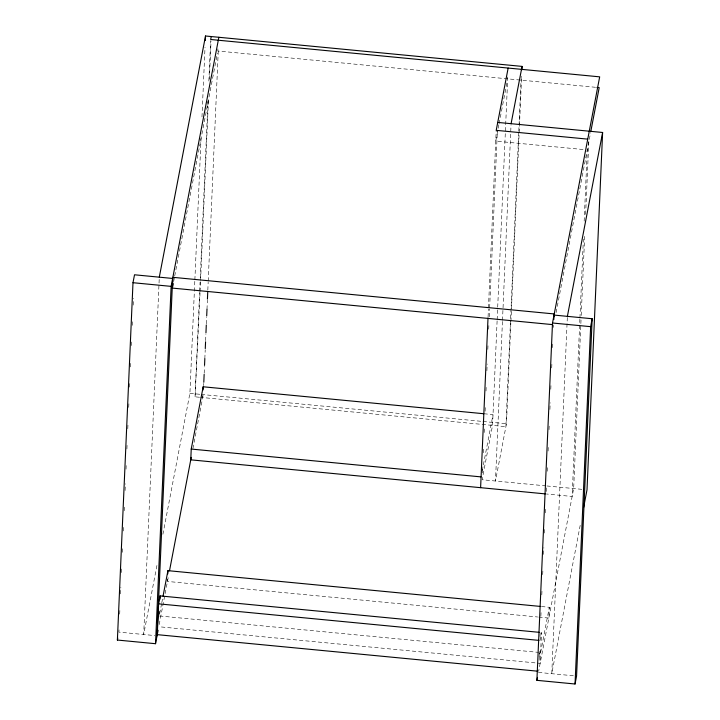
<?xml version="1.0" encoding="UTF-8"?>
<svg xmlns="http://www.w3.org/2000/svg" width="720" height="720" viewBox="0 0 720 720"><rect width="100%" height="100%" fill="white"/><g stroke="black" fill="none" stroke-linecap="round" stroke-linejoin="round"><path stroke-width="0.54" stroke-dasharray="3.6 2.7" d="M119.007 629.874L118.908 632.124L154.863 635.571M119.691 614.142L119.943 608.526M120.573 593.91L120.87 587.169M121.509 572.562L121.707 568.071M122.391 552.339L122.634 546.723M123.327 530.991L123.525 526.491M124.209 510.759L124.407 506.268M125.091 490.536L125.388 483.795M126.027 469.188L126.216 464.688M126.909 448.956L127.098 444.465M127.791 428.733L128.034 423.108M128.718 407.385L128.97 401.76M129.6 387.153L129.852 381.537M130.491 366.93L130.734 361.305M131.418 345.573L131.616 341.082M132.3 325.35L132.552 319.734M133.182 305.127L133.479 298.386M159.201 279.414L143.694 634.5L157.419 562.923M159.309 614.619L159.552 609.12M167.553 579.276L167.463 581.436L537.651 616.986M162.9 534.294L189.909 393.336L194.814 280.962M194.868 279.846L201.051 138.258M201.978 116.91L205.02 47.241M199.539 397.26L195.066 396.828L199.629 292.329M199.683 291.204L200.07 282.213M200.268 277.713L207.774 105.795M207.828 104.67L208.017 100.17M208.854 81.072L210.618 40.617M200.052 292.752L195.066 396.828M200.097 291.627L200.538 281.52M200.592 280.395L208.485 99.477M209.367 79.254L211.041 41.04M202.698 397.566L202.788 395.406M217.917 48.852L217.827 51.003L595.854 87.318M203.652 385.632L203.751 383.382M204.192 373.266L204.489 366.525M204.831 358.659L205.227 349.668M205.614 340.677L205.911 333.936M206.352 323.829L206.649 317.079M206.991 309.213L207.378 300.231M207.819 290.115L208.17 282.249M208.215 281.124L218.367 48.519M488.07 316.872L488.412 309.006M488.457 307.881L496.215 130.338M482.427 473.004L482.616 468.513M483.309 452.781L483.507 448.281M484.191 432.549L484.434 426.933M485.118 411.201L485.316 406.71M486.009 390.978L486.252 385.353M486.891 370.746L487.179 364.005M487.818 349.398L488.016 344.907M488.7 329.175L488.952 323.55M489.24 316.809L489.591 308.943M489.636 307.818L497.34 131.4M497.106 320.895L492.543 425.403L482.13 479.745L545.751 485.856M497.151 319.77L507.771 76.689M502.443 321.462L495.477 481.032L506.457 423.738L510.867 322.605M502.497 320.337L511.029 124.812M518.742 132.273L505.89 426.681L200.655 397.368M518.796 131.148L521.055 79.461M521.1 78.336L521.199 76.086M510.921 321.48L521.613 76.518M539.109 656.676L539.361 651.06M539.991 636.453L540.243 630.837M540.882 616.23L541.125 610.605M541.809 594.873L542.007 590.382M542.691 574.65L542.943 569.034M543.573 554.427L543.87 547.677M544.509 533.07L544.707 528.579M545.391 512.847L545.634 507.231M546.327 491.499L546.516 486.999M547.209 471.267L547.452 465.651M548.091 451.044L548.334 445.428M549.018 429.696L549.216 425.196M549.909 409.464L550.197 402.723M550.791 389.241L551.034 383.625M551.718 367.893L551.97 362.268M552.6 347.661L552.852 342.045M553.491 327.438L553.581 325.188M539.118 660.276L539.505 651.474M541.485 606.528L549.306 607.284L548.838 618.066L538.776 617.094M567.324 317.484L551.772 673.695L580.464 523.953M579.897 318.915L572.139 496.467L546.471 494.001M579.942 317.799L583.38 239.139M584.163 221.157L587.304 149.238M581.022 319.986L573.66 488.538L538.632 671.31M581.22 315.486L584.748 234.585M585.63 214.353L588.87 140.193M173.664 281.484L174.51 277.065M174.717 275.967L200.502 141.435M200.709 140.328L217.404 53.217M161.586 603.792L159.255 615.942L538.398 652.356M161.793 602.685L162.855 597.168M159.21 624.519L168.651 575.217M192.924 448.578L203.256 394.614M498.879 124.731L495.738 141.12L583.92 149.589M499.095 123.642L507.258 81.027M482.337 470.331L483.174 465.966M483.381 464.877L493.011 414.621L485.181 413.865M556.101 312.597L590.544 132.849M539.991 640.476L541.503 632.547L540.162 663.354L158.778 626.724M540.63 652.572L549.306 607.284M189.909 393.336L200.106 394.317M201.222 394.425L481.86 421.371M482.976 421.479L506.457 423.738M546.867 485.964L582.561 489.393M538.425 672.408L574.38 675.864"/><path stroke-width="1.08" d="M158.103 630.279L155.529 643.707L117.387 640.044L132.993 282.708L134.514 274.788L172.647 278.451L157.05 635.787M155.529 643.707L171.126 286.371L218.862 37.278M539.271 632.331L160.128 595.917L158.607 603.846L157.266 634.653L537.525 671.175M552.654 324.621L172.395 288.099L172.863 277.317L554.247 313.947L554.148 316.098M159.984 599.22L160.128 595.917M167.787 573.885L167.931 570.654L540.36 606.42M205.317 40.491L205.515 36L522.054 66.402L521.91 69.777M484.065 413.757L203.166 386.784L191.232 449.055L190.764 459.837L545.355 493.893M203.022 390.015L203.166 386.784M203.796 382.257L204.147 374.391M204.534 365.4L204.831 358.659M205.272 348.543L205.569 341.802M205.956 332.811L206.298 324.945M206.694 315.963L206.991 309.213M207.432 299.106L207.729 292.365M480.609 487.674L488.016 317.997M553.833 319.572L554.031 315.072L592.164 318.735L576.567 676.071L575.046 684L536.904 680.337L552.51 323.001L599.679 76.851L210.672 39.492L211.23 36.549M575.046 684L590.643 326.664L592.164 318.735M497.727 122.409L602.613 132.48L587.007 489.816L583.632 507.438M159.3 277.164L205.515 36M172.395 288.099L173.241 283.689M117.387 640.044L117.774 638.064M163.062 596.061L167.931 570.654M169.497 570.816L191.232 457.389M508.149 68.067L496.215 130.338L587.745 139.131M511.083 123.696L522.054 66.402M590.751 131.742L599.202 87.633L596.97 87.417M567.378 316.359L602.613 132.48M536.904 680.337L537.48 677.367M132.993 282.708L171.126 286.371M552.51 323.001L590.643 326.664M191.232 449.055L481.077 476.892M158.607 603.846L538.866 640.368"/></g></svg>
